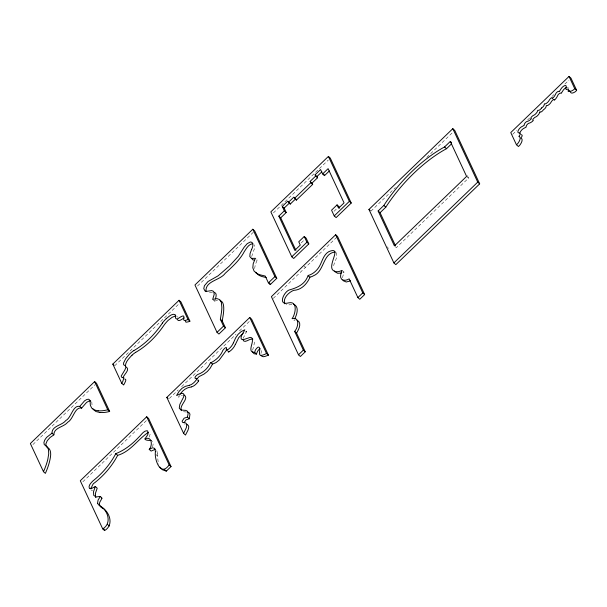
<?xml version="1.0" encoding="UTF-8"?>
<svg xmlns="http://www.w3.org/2000/svg" width="607" height="607" viewBox="0 0 607 607"><rect width="100%" height="100%" fill="white"/><g stroke="black" fill="none" stroke-linecap="round" stroke-linejoin="round"><path stroke-width="0.46" stroke-dasharray="3.04 2.28" d="M254.652 268.56L255.304 264.644L257.254 260.001L255.365 258.316M342.492 277.756L343.972 272.027L342.082 270.335M252.671 350.193L254.295 343.516L254.204 340.421M260.957 353.57L261.738 349.708L261.033 348.547M251.693 256.549L253.483 251.093A12.679 5.319 -48.3 0 0 254.477 244.826M243.103 338.38L246.745 331.452L244.849 329.768M152.66 446.957L153.184 443.58L152.524 441.281M214.817 300.488L214.575 301.118L212.678 299.433M149.178 437.063L150.126 434.18L149.474 432.503M179.437 395.43L178.473 397.221L182.381 395.324M293.871 320.208L295.025 320.2M32.915 444.567L95.17 384.595M114.693 365.793L178.898 303.94M197.518 286.011L253.339 232.238M273.416 212.898L284.251 202.465M284.926 201.812L328.266 160.066M301.254 242.876L304.304 239.94M334.055 211.282L337.105 208.345M82.856 481.791L146.568 420.416M169.399 398.42L178.238 389.906M181.637 386.636L236.009 334.26M239.408 330.982L249.606 321.164M273.287 298.356L336.877 237.094M370.907 211.183L395.445 187.548M426.804 157.334L452.708 132.387M512.703 134.306L516.769 130.391M527.612 119.951L529.645 117.993M552.006 96.452L554.039 94.495M564.882 84.047L568.949 80.132M467.352 175.567L468.543 178.124L396.371 247.641L395.074 246.488M343.972 272.027L342.872 272.543M245.016 332.15L246.745 331.452M214.575 301.118L217.723 300.336M257.254 260.001L256.518 260.13M291.891 304.266L288.583 305.01L286.072 304.706M212.473 292.301L207.237 292.87M186.524 412.001L182.889 411.698M92.56 490.6L91.27 490.13M185.112 424.27L184.672 424.164M176.781 316.027L177.381 317.18M467.246 176.963L468.543 178.124M304.153 266.276L305.412 267.399M155.658 454.324L157.547 456.016L158.169 462.155M336.126 252.611C338.691 257.831 333.152 262.588 333.463 267.846M91.794 401.857L92.097 406M387.524 246.821L388.313 248.521M158.7 464.347L158.541 463.809M157.327 453.315L157.547 456.016M567.56 87.271A4.006 1.677 -48.3 0 1 568.19 88.053M156.758 450.667A34.493 14.469 -48.3 0 1 157.296 453.338"/><path stroke-width="0.91" d="M151.431 440.432C137.789 440.599 151.583 435.864 147.273 430.682C143.373 430.682 141.249 435.082 138.662 437.313C132.212 444.187 124.625 450.219 115.778 453.657C110.216 464.249 102.302 473.513 92.939 480.934C91.096 482.777 87.916 485.721 89.472 488.536C92.052 489.47 91.854 483.453 94.829 482.618C104.192 475.198 112.105 465.941 117.667 455.341C130.604 451.593 137.857 439.24 148.381 432.343M185.439 321.141L185.947 322.218L188.208 321.839A21.64 9.082 -48.3 0 0 188.906 321.573A29.834 12.512 -48.3 0 0 189.9 321.156L180.947 301.967L179.057 300.283L112.803 364.101L121.749 383.29L123.638 384.982A29.849 12.519 -48.3 0 0 124.435 383.541C124.852 382.524 127.166 379.094 124.761 379.064M123.069 377.88C123.684 374.413 130.133 370.293 126.582 367.144M184.035 422.776L186.053 419.839L189.331 418.762L189.945 414.179L189.232 412.798L187.867 412.107M251.594 249.409L250.046 253.62L249.818 256.594L251.495 258.4L255.365 258.316L253.21 263.681L252.808 267.793L254.083 271.109L256.958 273.507A93.106 39.053 -48.3 0 0 260.653 274.963L265.221 276.048L268.4 282.862L270.29 284.554L276.784 278.294L254.697 230.926L252.808 229.241L194.946 284.979L217.033 332.348L218.922 334.032L225.417 327.78L223.528 326.088L220.349 319.282L221.403 312.772A93.099 39.053 -48.3 0 0 221.866 307.317L221.358 302.415L219.749 299.638L216.949 298.606L212.678 299.433L214.21 294.327L213.679 291.413L211.676 290.578L206.729 291.352L205.022 291.019L203.777 288.651L204.407 285.73L207.973 281.557L218.148 275.798L229.484 265.949L238.255 256.374L244.113 247.246L247.231 243.65L250.372 241.965L251.647 242.261L252.451 243.263M225.417 327.78L222.238 320.966L223.293 314.464A93.099 39.053 -48.3 0 0 223.755 309.001C223.763 305.928 223.551 301.489 219.977 300.457M101.05 506.928C109.586 511.117 114.344 524.949 104.609 530.564L102.72 528.879C112.234 523.454 107.978 509.622 99.396 505.608M260.077 348.744C258.127 349.829 257.034 351.992 256.48 354.078C252.937 352.515 255.942 348.501 258.127 347.09C263.165 346.969 253.809 360.103 266.534 353.486L268.423 355.178C266.374 355.748 262.444 358.206 261.048 355.391M189.331 418.762L187.442 417.07L188.147 413.45L187.426 411.197L185.825 410.393L180.992 410.013L179.247 408.154L179.839 404.429L183.724 396.758L183.815 394.118L182.874 393.397L181.288 393.419L176.584 395.529L179.057 391.432L182.001 388.328L185.385 386.325L189.338 385.346M215.356 299.008C215.955 297.013 217.177 293.583 214.612 292.46M233.445 342.864L235.584 337.97L238.156 334.237L241.267 331.505L244.849 329.768L241.503 335.747L241.04 337.796L241.411 339.222L243.445 339.662L250.175 337.401L251.556 337.742L252.838 339.176M235.341 344.548L238.756 337.575L243.164 333.19M226.441 349.275C227.837 344.806 222.39 349.867 222.261 351.772C219.78 356.825 215.174 360.74 210.356 362.986C207.958 368.138 203.588 372.364 198.223 374.314C196.782 374.618 192.958 378.601 196.137 378.472M155.111 449.385L151.128 451.092L149.231 449.408C152.918 445.227 151.94 435.583 144.694 438.944M95.549 496.867L95.413 493.332L97.211 488.195L95.314 486.511L93.493 491.791L93.736 495.342L95.997 496.89L100.322 496.518C104.396 498.522 98.137 501.549 99.609 504.918A14.925 6.26 -48.3 0 0 99.768 505.358M308.083 275.495C305.101 284.471 297.051 287.832 288.909 290.07C283.499 292.536 277.475 306.034 288.879 302.832C298.325 300.86 295.245 314.889 292.043 318.683C300.26 316.672 298.174 327.719 294.638 331.369L303.371 350.095L305.26 351.787L300.389 356.484L298.5 354.792L271.39 296.664L335.656 234.757L337.553 236.449L364.655 294.577L359.776 299.274L357.887 297.582L349.154 278.856C346.65 280.616 341.491 281.42 340.709 277.437C340.489 276.306 340.626 275.138 340.861 274.023C340.732 272.915 343.023 269.652 341.164 270.775C339.101 271.678 336.619 272.171 334.503 271.177C324.927 267.71 343.964 245.456 328.782 251.647C322.636 255.281 322.15 262.937 318.205 268.218C316.619 270.373 314.669 272.27 312.377 273.651C311.095 274.417 309.722 275.024 308.288 275.434C309.016 278.294 311.922 276.595 313.758 275.631C324.57 271.109 322.613 253.028 335.337 252.034M309.972 277.179C307.15 283.848 301.33 290.085 293.674 290.336C288.826 292.293 282.581 298.136 284.789 303.788M226.737 349.837L219.203 360.088L216.001 362.599L212.511 364.124L210.204 368.183L207.366 371.484L204.035 374.071L199.035 376.621L196.85 379.072M196.547 379.421L196.167 380.065A7.246 3.035 -48.3 0 1 189.437 385.187M198.436 381.113L198.057 381.75A7.246 3.035 -48.3 0 1 191.326 386.871M294.6 318.941C296.929 314.821 299.562 306.269 293.447 304.251M186.607 424.346C191.592 425.909 186.622 432.283 185.499 435.06L183.61 433.368L186.334 427.692L186.857 424.376L185.704 422.958L182.578 422.373L182.123 421.212L184.088 418.208L187.442 417.07M90.716 400.931L88.834 401.106L86.543 402.449L81.641 408.101L79.752 406.417L84.54 400.848L86.854 399.452L88.759 399.224L90.026 400.461L90.329 405.165L91.634 408.01L94.229 409.93L98.144 410.84M180.173 394.231C182.555 390.354 186.615 387.403 191.235 387.031M305.26 351.787L296.535 333.061C298.758 329.684 302.278 322.56 297.096 320.291M162.41 323.091C154.967 334.131 145.407 343.972 133.806 350.641M100.322 496.518L98.099 500.031L97.613 502.763A11.928 5 -48.3 0 0 97.674 503.074A13.824 5.797 -48.3 0 0 97.818 503.522M166.25 318.728C168.602 316.869 172.039 313.106 175.226 314.646C175.689 316.285 174.717 320.01 177.798 318.713C189.619 310.685 179.057 323.083 186.781 319.98A29.834 12.512 -48.3 0 0 188.003 319.464L189.892 321.156M100.072 412.472A64.289 26.966 -48.3 0 0 109.662 411.447L96.528 383.29L94.631 381.606L30.35 443.527L43.484 471.692L45.373 473.377A64.266 26.958 -48.3 0 0 49.668 461.017C50.715 456.555 52.202 449.552 47.05 447.086M339.7 208.224L338.934 206.577L337.044 204.893L331.559 210.181L334.229 215.91L336.119 217.594L351.241 203.034L330.291 158.108L328.402 156.416L270.843 211.866L291.792 256.784L293.682 258.476L308.804 243.908L306.133 238.179L304.244 236.495L298.75 241.776L300.283 245.061L294.797 250.35L278.833 216.115L284.319 210.826L282.27 206.426L287.756 201.145L290.237 204.089L295.723 198.8L296.345 200.128L312.681 184.384L310.169 181.372L315.663 176.083L315.071 174.831L320.564 169.543L322.613 173.943L324.502 175.628L329.381 170.931M288.34 202.397L293.834 197.116L296.345 200.128M295.89 250.327L280.722 217.799L286.216 212.518L284.159 208.118L289.645 202.829L290.237 204.089M312.066 183.056L317.552 177.775L316.968 176.516L321.847 171.819M294.448 198.443L310.792 182.699L310.169 181.372M322.613 173.943L328.099 168.655L344.063 202.89L338.577 208.178L337.044 204.893M291.792 256.784L306.914 242.223L304.244 236.495M334.229 215.91L349.351 201.342L328.402 156.416M217.033 332.348L223.528 326.088M268.4 282.862L274.895 276.61L252.808 229.241M159.891 467.087L162.494 469.788L166.31 471.131L171.037 466.578L148.601 418.458L146.704 416.774L80.283 480.759L102.72 528.879M183.61 433.368L166.826 397.388L249.75 317.507L251.647 319.199L268.423 355.178M368.957 209.445L452.807 128.676L454.757 130.414L479.682 183.868L395.832 264.644L393.882 262.907L368.957 209.445L370.255 210.606M450.303 141.439L466.593 176.387L394.421 245.903L378.123 210.963L383.852 205.447A83.857 35.176 -48.3 0 1 444.574 146.955L450.303 141.439L451.6 142.599M395.574 245.941L380.073 212.7L385.794 207.184A83.857 35.176 -48.3 0 1 446.524 148.692L451.608 143.791M570.368 91.854A7.33 3.073 -48.3 0 0 575.011 91.915A3.058 1.282 -48.3 0 0 576.65 90.329L570.982 78.174L569.032 76.436L510.76 132.569L516.428 144.732L518.378 146.469A3.058 1.282 -48.3 0 0 520.017 144.891A7.33 3.073 -48.3 0 0 521.049 138.275L521.284 137.394A1.882 0.789 -48.3 0 0 521.785 136.704L521.838 136.605A1.897 0.797 -48.3 0 0 522.005 136.226A2.701 1.131 -48.3 0 0 521.853 134.966A22.55 9.462 -48.3 0 0 521.094 134.663M155.438 451.623C154.102 458.93 160.407 477.603 169.148 464.886L146.704 416.774M298.5 354.792L303.371 350.095M357.887 297.582L362.766 292.885L335.656 234.757M393.882 262.907L477.739 182.13L452.807 128.676M95.314 486.511L90.86 488.901M149.231 449.408L152.425 447.761L154.375 448.269A12.876 5.402 -48.3 0 1 154.694 448.732M135.702 352.333C147.296 345.664 156.856 335.823 164.3 324.783A16.313 6.844 -48.3 0 1 168.131 320.382L172.145 317.302L175.719 315.86M227.579 349.852L226.995 350.148M229.476 351.536L228.786 351.87M46.261 446.441L45.828 444.005L47.225 440.735L50.047 437.518L53.864 434.862L51.974 433.17L46.572 437.427L44.797 439.961L43.924 442.412L44.235 444.567L47.141 446.76L48.484 449.582L48.727 453.763L47.832 459.302A64.266 26.958 -48.3 0 1 43.469 471.692M350.565 280.821L346.263 282.012L343.304 280.73M184.225 317.977C182.282 318.667 178.913 322.287 177.305 319.623M341.468 273.044L337.644 273.279L334.814 271.663M539.987 111.954L539.448 112.477A2.474 1.039 -48.3 0 1 538.72 114.291A5.577 2.345 -48.3 0 1 537.362 115.823A3.141 1.32 -48.3 0 1 535.761 116.931A3.566 1.495 -48.3 0 0 533.204 118.987A1.1 0.463 -48.3 0 0 532.84 119.799A2.162 0.91 -48.3 0 0 533.272 120.307L533.151 120.634A5.084 2.132 -48.3 0 1 531.117 122.303A7.504 3.149 -48.3 0 1 529.061 123.183A2.436 1.024 -48.3 0 0 526.815 125.012A2.815 1.184 -48.3 0 0 526.231 127.015A35.881 15.054 -48.3 0 1 523.826 128.343A4.234 1.775 -48.3 0 0 520.601 131.453A4.006 1.677 -48.3 0 0 519.858 133.221M102.219 498.21L101.612 498.355M197.616 380.225L198.026 380.164A1.692 0.706 -48.3 0 1 198.527 381.082M254.583 352.386C246.761 352.439 253.938 342.56 252.163 339.093C249.196 338.6 244.295 344.04 242.929 339.654M256.48 354.078L254.075 353.744L252.838 352.341M254.583 260.266L252.603 259.72L251.715 258.286M184.232 395.005C189.665 398.761 178.602 405.355 181.485 410.673M100.034 412.525L95.967 411.546L93.319 409.429M252.793 243.665C248.627 244.06 246.374 248.536 244.272 251.647C239.757 260.259 232.246 266.807 225.22 273.325C220.129 280.48 204.832 280.821 206.046 291.633M266.238 277.566L262.528 276.671A93.106 39.053 -48.3 0 1 258.84 275.206L255.972 272.801M519.053 136.499L519.334 135.657A1.882 0.789 -48.3 0 0 519.835 134.966L519.896 134.868A1.897 0.797 -48.3 0 0 520.062 134.488A2.701 1.131 -48.3 0 0 519.911 133.229A22.55 9.462 -48.3 0 0 518.553 132.789A4.006 1.677 -48.3 0 1 518.651 129.716A4.234 1.775 -48.3 0 1 521.883 126.605A35.881 15.054 -48.3 0 0 524.281 125.277A2.815 1.184 -48.3 0 1 524.865 123.274A2.436 1.024 -48.3 0 1 527.119 121.446A7.504 3.149 -48.3 0 0 529.175 120.565A5.084 2.132 -48.3 0 0 531.171 118.934L531.337 118.585A2.162 0.91 -48.3 0 1 530.89 118.061A1.1 0.463 -48.3 0 1 531.262 117.25A3.566 1.495 -48.3 0 1 533.811 115.193A3.141 1.32 -48.3 0 0 535.42 114.086A5.577 2.345 -48.3 0 0 536.77 112.553A2.474 1.039 -48.3 0 0 537.499 110.74L538.045 110.216A2.823 1.184 -48.3 0 0 541.52 107.97M46.906 447.002L46.519 446.729M102.621 508.37L101.286 507.293M569.032 76.436L574.7 88.592L576.65 90.329M444.574 146.955L446.524 148.692M477.739 182.13L479.682 183.868M383.852 205.447L385.794 207.184M378.123 210.963L380.073 212.7M349.351 201.342L351.241 203.034M315.071 174.831L316.968 176.516M315.663 176.083L317.552 177.775M310.792 182.699L312.681 184.384M282.27 206.426L284.159 208.118M284.319 210.826L286.216 212.518M278.833 216.115L280.722 217.799M306.914 242.223L308.804 243.908M362.766 292.885L364.655 294.577M274.895 276.61L276.784 278.294M294.638 331.369L296.535 333.061M220.349 319.282L222.238 320.966M210.621 362.44L212.511 364.124M166.826 397.388L168.093 398.511M112.803 364.101L114.063 365.232M94.631 381.606L107.765 409.771L109.655 411.455M169.148 464.886L171.037 466.578M164.421 469.439L166.31 471.131M115.778 453.657L117.667 455.341M107.447 524.327L109.336 526.011M334.73 271.564L334.366 271.048M95.906 497.467L95.633 497.027M343.243 280.654L342.925 280.115M255.881 272.672L255.623 272.277M93.22 409.285L92.939 408.83M81.641 408.101C74.714 406.462 73.288 419.49 67.718 422.206C64.008 427.199 53.78 427.336 53.864 434.862M79.752 406.417C72.832 404.77 71.398 417.806 65.829 420.514C62.119 425.515 51.891 425.651 51.974 433.17M323.819 174.163L324.502 175.628M269.5 282.847L270.29 284.554M249.75 317.507L266.534 353.486M179.057 300.283L188.003 319.464M103.812 528.849L104.609 530.564M125.459 366.34C125.179 362.151 128.828 358.691 131.431 355.778A30.965 12.99 -48.3 0 1 132.076 355.171M252.8 352.219L252.702 351.825M539.995 111.946A2.823 1.184 -48.3 0 0 543.462 109.708A2.823 1.184 -48.3 0 0 546.217 105.952L546.763 105.428A2.474 1.039 -48.3 0 0 548.212 105.155A5.577 2.345 -48.3 0 0 549.714 103.934A3.141 1.32 -48.3 0 0 551.035 102.219A3.566 1.495 -48.3 0 1 553.326 99.601A1.1 0.463 -48.3 0 1 553.865 99.389M541.512 107.978A2.823 1.184 -48.3 0 0 544.274 104.214L544.737 103.668A2.474 1.039 -48.3 0 0 546.262 103.41A5.577 2.345 -48.3 0 0 547.764 102.196A3.141 1.32 -48.3 0 0 549.085 100.481A3.566 1.495 -48.3 0 1 551.376 97.864A1.1 0.463 -48.3 0 1 552.044 97.689A2.162 0.91 -48.3 0 1 552.203 98.455L552.499 98.387A5.084 2.132 -48.3 0 0 554.305 96.354A7.504 3.149 -48.3 0 0 555.655 93.956A2.436 1.024 -48.3 0 1 557.689 91.657A2.815 1.184 -48.3 0 1 559.199 91.642A35.881 15.054 -48.3 0 0 560.967 88.956A4.234 1.775 -48.3 0 1 564.191 85.845A4.006 1.677 -48.3 0 1 566.202 86.884A22.55 9.462 -48.3 0 0 565.982 88.85A2.701 1.131 -48.3 0 0 566.733 89.532A1.897 0.797 -48.3 0 0 567.037 89.457L567.128 89.419A1.882 0.789 -48.3 0 0 567.757 89.009L568.402 89.039A7.33 3.073 -48.3 0 0 573.061 90.177A3.058 1.282 -48.3 0 0 574.7 88.592M516.428 144.732A3.058 1.282 -48.3 0 0 518.067 143.153A7.33 3.073 -48.3 0 0 519.099 136.537M569.707 90.746A1.882 0.789 -48.3 0 1 569.07 91.156L568.987 91.194A1.897 0.797 -48.3 0 1 568.676 91.27A2.701 1.131 -48.3 0 1 567.932 90.762M554.191 99.859A2.162 0.91 -48.3 0 1 554.145 100.193L554.449 100.125A5.084 2.132 -48.3 0 0 556.255 98.091A7.504 3.149 -48.3 0 0 557.605 95.694A2.436 1.024 -48.3 0 1 559.639 93.395A2.815 1.184 -48.3 0 1 561.141 93.379A35.881 15.054 -48.3 0 0 562.909 90.693A4.234 1.775 -48.3 0 1 566.141 87.583A4.006 1.677 -48.3 0 1 566.779 87.325M101.316 507.262A34.493 14.469 -48.3 0 1 99.723 505.403M99.434 505.563A33.317 13.976 -48.3 0 1 97.757 503.582M154.747 448.679A32.201 13.506 -48.3 0 1 155.384 451.661M252.58 243.134A12.679 5.319 -48.3 0 1 251.655 249.386M162.342 323.068A16.313 6.844 -48.3 0 1 166.235 318.698M132.068 355.133A14.917 6.26 -48.3 0 1 135.71 352.28M133.821 350.543A16.313 6.844 -48.3 0 0 129.526 354.063L125.725 358.654L123.562 362.986L123.623 364.769L125.482 365.907L125.884 367.121L124.981 369.746L121.203 376.029L121.521 377.175L123.919 377.789L122.834 381.302A27.118 11.374 -48.3 0 1 121.749 383.29M228.733 351.977A1.692 0.706 -48.3 0 1 228.217 351.187M235.228 344.601A7.299 3.065 -48.3 0 1 229.476 351.514M196.152 378.442A1.692 0.706 -48.3 0 1 196.63 379.39M226.957 350.247A1.715 0.721 -48.3 0 1 226.396 349.291M233.338 342.909A7.299 3.065 -48.3 0 1 227.587 349.829M107.773 409.755A64.289 26.966 -48.3 0 1 98.175 410.78"/></g></svg>
